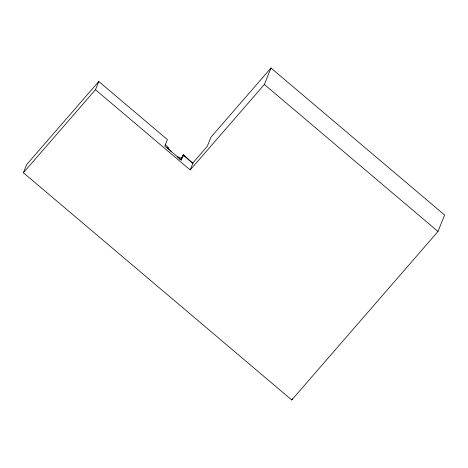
<?xml version="1.0" encoding="UTF-8"?>
<svg xmlns="http://www.w3.org/2000/svg" width="468" height="468" viewBox="0 0 468 468"><rect width="100%" height="100%" fill="white"/><g stroke="black" fill="none" stroke-linecap="round" stroke-linejoin="round"><path stroke-width="0.7" d="M98.28 82.842L98.771 81.485L167.398 139.593L164.8 146.063L181.303 160.044L183.362 154.931L192.898 163.233M23.4 172.762L26.711 164.525L98.771 81.485L95.46 89.721L23.4 172.762L291.757 399.988L437.984 231.473L444.6 215.017L270.99 68.012L210.945 137.206L207.289 146.303L193.161 162.583L190.201 169.942L95.46 89.721M190.201 169.942L264.373 84.468L270.99 68.012M291.757 399.988L292.272 398.713M181.245 158.757L183.362 154.931L192.775 163.543M181.215 158.722L183.362 154.931L184.059 156.189M170.691 151.053L171.112 151.129L167.17 147.356L168.351 147.812L167.386 146.63L165.286 144.852M181.859 158.664L177.547 156.71L178.232 157.482M178.794 158.629L181.303 160.044M264.373 84.468L437.984 231.473M183.362 154.931L184.006 156.23"/></g></svg>
